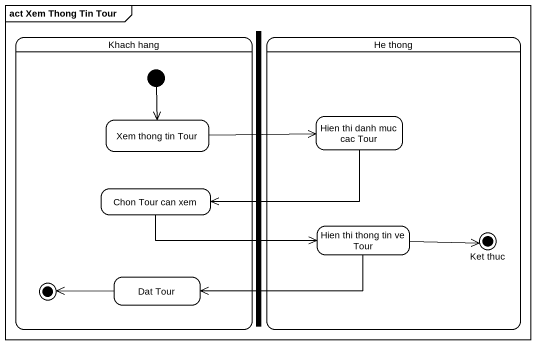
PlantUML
@startuml
mainframe act Xem Thong Tin Tour
hide empty description
state "Khach hang" as Khach_hang {
  state "Xem thong tin Tour" as Xem_thong_tin_Tour
  state "Chon Tour can xem" as Chon_Tour_can_xem
  state "Dat Tour" as Dat_Tour
  [*] --> Xem_thong_tin_Tour
  Dat_Tour -left-> [*]
}
state fork1 <<fork>>
state "He thong" as He_thong {
  state "Hien thi danh muc cac Tour" as Hien_thi_danh_muc_cac_Tour
  state "Hien thi thong tin ve Tour" as Hien_thi_thong_tin_ve_Tour
  state "Ket thuc" as Ket_thuc <<end>>
}
Xem_thong_tin_Tour -right-> Hien_thi_danh_muc_cac_Tour
Hien_thi_danh_muc_cac_Tour -left-> Chon_Tour_can_xem
Chon_Tour_can_xem -right-> Hien_thi_thong_tin_ve_Tour
Hien_thi_thong_tin_ve_Tour -right-> Ket_thuc
Hien_thi_thong_tin_ve_Tour -left-> Dat_Tour
@enduml
